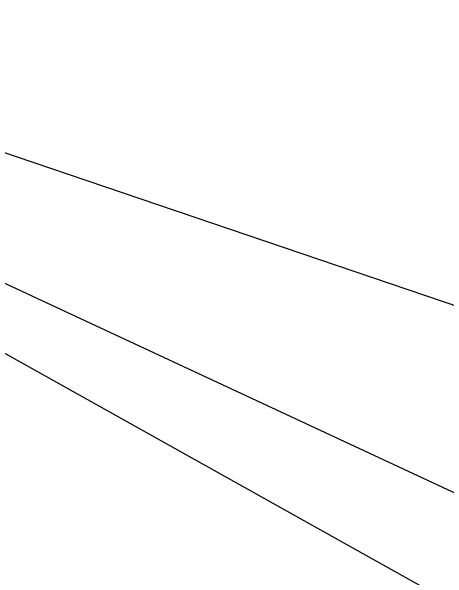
# Model space of a CAD drawing. Header units: millimetres. Extents: x 10 to 584, y 10 to 410.
# Drawn here: x 161.83 to 187.5, y 341.63 to 375.03 of the extents above; entities that cross this region are included whole.
import ezdxf

# ---------------------------------------------------------------- set-up
doc = ezdxf.new("R2010")
doc.units = ezdxf.units.MM
doc.layers.add('10', color=7, linetype='Continuous')
doc.dimstyles.new('SLDDIMSTYLE3', dxfattribs={"dimtxt": 0.18, "dimasz": 1.016, "dimexe": 0, "dimexo": 0.0625, "dimgap": 0, "dimtad": 0, "dimtih": 1, "dimtoh": 1, "dimdec": 0, "dimrnd": 1e-09, "dimzin": 0, "dimdsep": 46, "dimtxsty": 'Standard', "dimblk1": 'DOT', "dimblk2": 'DOT', "dimsah": 1, "dimcen": 0.09, "dimadec": 0, "dimazin": 0, "dimtfac": 1.016, "dimtdec": 0, "dimtofl": 0, "dimtmove": 0, "dimatfit": 3, "dimldrblk": 'DOT', "dimfxl": 1, "dimfrac": 2, "dimtolj": 1, "dimtzin": 0, "dimarcsym": 0})

# ---------------------------------------------------------------- blocks, each defined once
blk = doc.blocks.new('_Dot')
at = {"color": 0, "linetype": 'ByBlock', "lineweight": -2}
blk.add_line((-0.5, 0), (-1, 0), dxfattribs=at)
at = {"color": 0, "linetype": 'ByBlock', "const_width": 0.5}
blk.add_lwpolyline([(-0.25, 0, 1), (0.25, 0, 1)], format="xyb", close=True, dxfattribs=at)

msp = doc.modelspace()

# ---------------------------------------------------------------- leaders
at = {"layer": '10'}
for points in [[(153.6094, 389.5743), (248.7893, 363.1961)], [(143.8161, 372.6937), (248.063, 337.2881)], [(144.1964, 367.0532), (248.063, 318.6441)], [(147.2778, 362.8122), (248.7893, 306.0533)]]:
    msp.add_leader(points, dimstyle='SLDDIMSTYLE3', dxfattribs=at)

doc.saveas('drawing.dxf')
